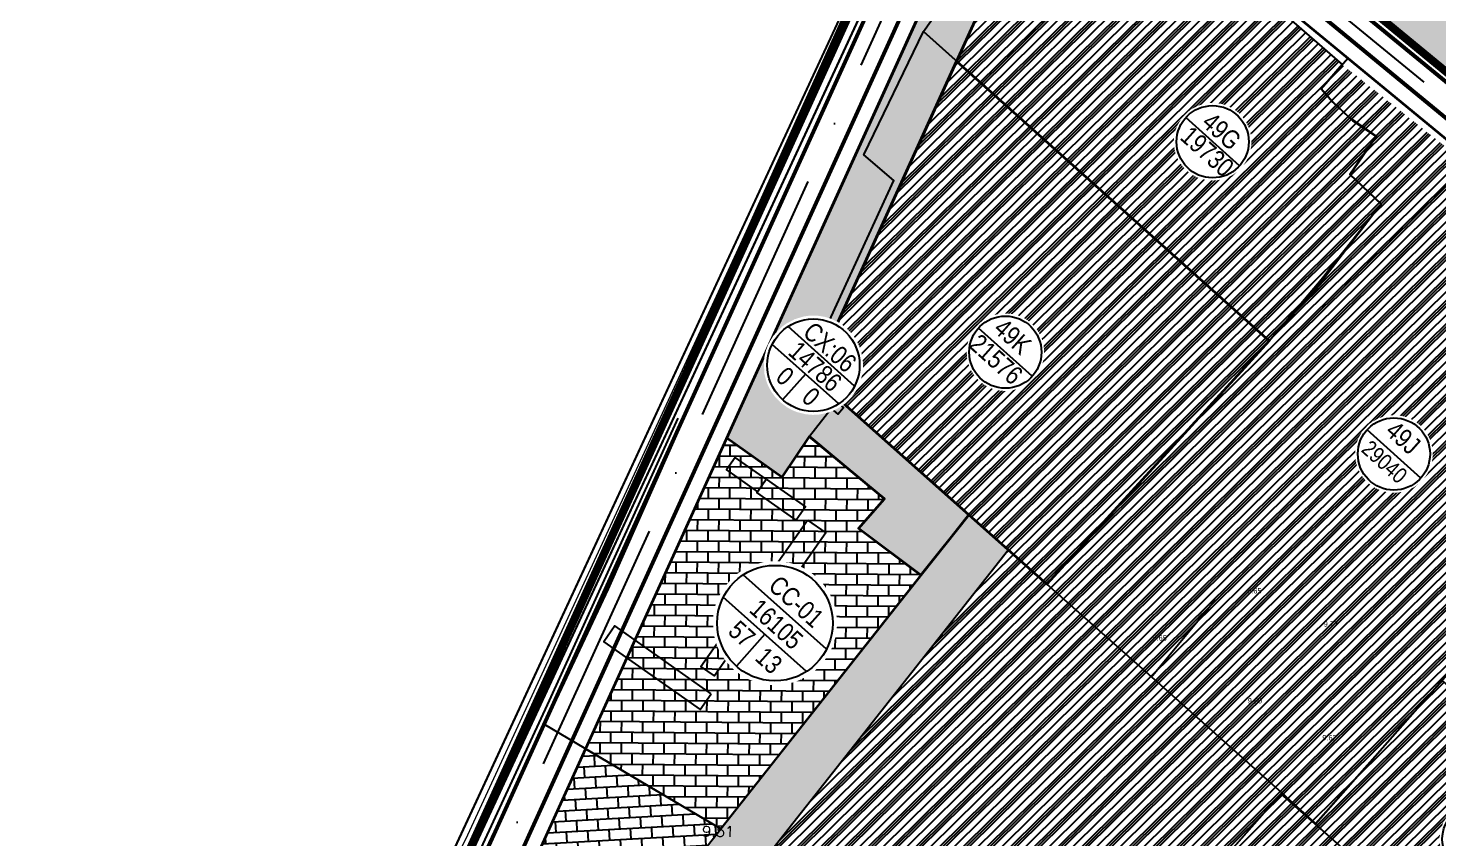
# Model space of a CAD drawing. Extents: x 577299 to 581055, y 2342699 to 2346415.
# Drawn here: x 577640 to 578170, y 2345818 to 2346122 of the extents above; entities that cross this region are included whole.
import ezdxf
from ezdxf.enums import TextEntityAlignment as Align

# ---------------------------------------------------------------- set-up
doc = ezdxf.new("R2010")
doc.units = 0
doc.header["$LTSCALE"] = 10
doc.header["$MEASUREMENT"] = 0
doc.set_wipeout_variables(frame=1)
for name, pattern in [('ACAD_ISO10W100', [18, 12, -3, 0, -3]), ('CENTER', [2, 1.25, -0.25, 0.25, -0.25]), ('DUONGDUT', [0.1875, 0.125, -0.0625])]:
    doc.linetypes.add(name, pattern=pattern)
for name, color, linetype in [('AO-HO', 4, 'B_DAP1'), ('BoCo', 103, 'Continuous'), ('cayxanh', 74, 'Continuous'), ('DCT', 7, 'Continuous'), ('DIA_HINH', 8, 'Continuous'), ('dientich', 11, 'Continuous'), ('DUONG', 7, 'Continuous'), ('HTCN', 192, 'Continuous'), ('HTTruongHoc', 40, 'Continuous'), ('KYHIEU', 2, 'Continuous'), ('Lopcaodo', 7, 'Continuous'), ('Lopduong', 7, 'Continuous'), ('Tim dg', 6, 'CENTER')]:
    doc.layers.add(name, color=color, linetype=linetype)
for name, color, linetype, lineweight in [('dqh', 7, 'Continuous', 60), ('HTCayXanh', 82, 'Continuous', 20), ('r-g-t-ke', 7, 'Continuous', 20), ('whe', 142, 'Continuous', 35), ('wlong-duong', 40, 'Continuous', 53)]:
    doc.layers.add(name, color=color, linetype=linetype, lineweight=lineweight)
doc.styles.add('CHUHOA', font='VHARIALN.TTF')
doc.styles.add('CHUNHO', font='romans.shx')
doc.linetypes.add('B_DAP1', pattern='A,0.5,[130,ltypeshp.shx,S=0.25,R=0,X=0,Y=0.25],0.05,[130,ltypeshp.shx,S=0.25,R=0,X=0,Y=0.25],1', length=1.55)
pattern_1 = [(44.58224144658647, (-17089.49387132749, 4285.578996322351), (-4.387077063733642, 4.451522754840438), []), (44.58224144658647, (-17090.04225596041, 4286.135436666897), (-4.387077063733642, 4.451522754840438), []), (44.58224144658647, (-17090.59064059355, 4286.691877011443), (-4.387077063733642, 4.451522754840438), []), (44.58224144658647, (-17092.2357944923, 4288.361198044266), (-4.387077063733642, 4.451522754840438), [])]

# ---------------------------------------------------------------- blocks, each defined once
blk = doc.blocks.new('dct')
at = {"layer": 'Lopcaodo', "style": 'CHUNHO'}
blk.add_attdef('CAO_DO', (0, 0), '', height=4, dxfattribs=at)
blk = doc.blocks.new('KH1')
blk.add_wipeout([(-9.815119456102614, 12.404740682925475), (-7.928703719729572, 13.630616989834209), (-6.2936617965533905, 14.440019016168051), (-4.990080078460707, 14.941880748275345), (-3.044045688846083, 15.479942078704141), (-1.6776825051704556, 15.717712344924973), (0.6337484963214628, 15.871199986289284), (0.6338390846552322, 15.871199985577611), (2.707968272994698, 15.747705651788497), (4.264333061747788, 15.49003355722894), (5.932968518104801, 15.048646055482408), (8.148035402664583, 14.173775639725346), (9.750643573235187, 13.305567916785371), (11.432544526336198, 12.13691817495312), (13.033011343902768, 10.712735401930697), (14.252265038467932, 9.350260761654248), (15.372318226482388, 7.790299001081667), (16.15638603063238, 6.429811262014283), (17.216303460202514, 3.9225681688419805), (17.75712989380162, 1.9085119984362997), (18.055526878773183, -0.17075637020022327), (18.1148684198123, -1.6099199372964215), (17.902499176973883, -4.3264993486354335), (17.43264955666622, -6.445876608543406), (16.65104186108533, -8.612481399515094), (15.720640707677818, -10.440278774586742), (13.845997719605073, -13.056579896551165), (12.145833946884872, -14.76520185595387), (10.189406421313485, -16.248190169707442), (7.410489096666792, -17.724054745070433), (5.4833893786393695, -18.40487564161338), (3.5570247796099324, -18.844884676209176), (0.6337484964899325, -19.091039860894025), (-2.1303580842449055, -18.871126980138676), (-3.947856328314831, -18.479965906793954), (-5.712765514219493, -17.89829965082342), (-7.110599306181582, -17.282017145322786), (-8.465822403928197, -16.53598315617877), (-10.165047533860744, -15.356758049176381), (-10.165047533860744, -15.356758049176381), (-12.946862911990596, -12.617033435934104), (-14.185428233028558, -10.882543884214865), (-15.363752714218656, -8.657579748098023), (-16.13676136185695, -6.5434331753345525), (-16.760585714776546, -3.3496587447714887), (-16.76058571463039, -1.609919936667339), (-16.639835790760607, 1.0757531002613305), (-16.228061740090737, 3.0019028418333207), (-15.032075385260196, 6.147110157236604), (-13.344101922620645, 8.888139475993455), (-12.056425908261755, 10.412934439835649)])
blk.add_line((16.90621199877933, -1.609919938258827), (-15.63871500501409, -1.609911752399057))
blk.add_circle((0.6337484971154481, -1.609919938258827), 16.2724635018339)
blk = doc.blocks.new('vfgf')
blk.add_wipeout([(582058.1788077278, 2343877.0589778256), (582061.8886299017, 2343876.5144697707), (582064.8252940959, 2343875.725914554), (582067.0086159023, 2343874.917781221), (582070.0353965418, 2343873.4472791655), (582072.0063550356, 2343872.239665367), (582075.0665776745, 2343869.8856586204), (582075.0666909824, 2343869.8855588385), (582077.5250047428, 2343867.4464832027), (582079.1879001233, 2343865.409882899), (582080.7888662094, 2343863.019825981), (582082.5958418873, 2343859.4856823822), (582083.6440873254, 2343856.634482372), (582084.4605826234, 2343853.3201474342), (582084.8937553229, 2343849.7758873194), (582084.9180732602, 2343846.7287101983), (582084.600782554, 2343843.543781533), (582084.0829544647, 2343840.978437353), (582082.6470357972, 2343836.674878614), (582081.1050678599, 2343833.5599699984), (582079.1880371108, 2343830.630524076), (582077.6770549808, 2343828.765041511), (582074.4191689637, 2343825.6010388047), (582071.49702916, 2343823.467631082), (582068.1329193705, 2343821.618545402), (582064.9558862739, 2343820.3571359133), (582059.7292671476, 2343819.1495202677), (582055.7206769198, 2343818.8850531257), (582051.6400801173, 2343819.185079543), (582046.5385520743, 2343820.3999708593), (582043.3782085691, 2343821.671051798), (582040.4840335381, 2343823.2425327334), (582036.5564378715, 2343826.154564204), (582033.3412968918, 2343829.474236008), (582031.4988085395, 2343831.9654383357), (582029.9319363468, 2343834.637000623), (582028.8623345064, 2343836.947535747), (582027.9889489292, 2343839.373430488), (582027.1624329226, 2343842.7200753917), (582027.1624329226, 2343842.7200753917), (582026.7006589305, 2343849.211056972), (582027.0619520908, 2343852.744825133), (582028.0388420427, 2343856.825729498), (582029.4006416909, 2343860.3215757315), (582032.1382288296, 2343865.0035072933), (582034.0545129413, 2343867.1795887575), (582037.1637579701, 2343870.405850152), (582039.8004204413, 2343872.361536065), (582044.7607481087, 2343874.9782378767), (582049.8912646294, 2343876.547477094), (582053.1814299362, 2343877.0363579346)]).dxf.layer = 'KYHIEU'
at = {"layer": 'KYHIEU'}
for p, q in [((582080.11775702, 2343835.989211664), (582040.8035025845, 2343870.609845393)), ((582070.8195247275, 2343825.430385244), (582031.5052647925, 2343860.051023817)), ((582051.1623947598, 2343842.740704531), (582037.8877412715, 2343827.666367392))]:
    blk.add_line(p, q, dxfattribs=at)
blk.add_circle((582055.8115077729, 2343848.02011141), 27.1207725030565, dxfattribs=at)

msp = doc.modelspace()

# ---------------------------------------------------------------- hatches: boundary and pattern name
at = {"layer": 'cayxanh'}
h = msp.add_hatch(dxfattribs=at)
h.set_pattern_fill('STARS', color=256, scale=9.999999999999998, angle=-0.4177585534135331, style=0)
h.set_pattern_definition([(359.5822414465865, (-17089.49387132749, 4285.578996322351), (0.0157859059371963, 2.165005960155136), [1.25, -1.25]), (59.58224144658642, (-17089.49387132749, 4285.578996322351), (-1.867057207870469, 1.096173975640932), [1.25, -1.25]), (119.5822414465864, (-17088.86099498766, 4286.656942308764), (-1.882843113807666, -1.068831984514204), [1.249999999999999, -1.249999999999999])])
h.paths.add_polyline_path([(577825.1952659129, 2345726.11715479), (577840.1495609144, 2345712.77436929), (578008.4343009635, 2345926.300719441), (577993.545858966, 2345939.453014708), (577900.4018842434, 2345821.634917529)])
at = {"layer": 'HTCayXanh'}
h = msp.add_hatch(dxfattribs=at)
h.set_pattern_fill('SWAMP', color=256, scale=6.999999999999998, angle=44.58224144658646, style=0)
h.set_pattern_definition([(3.214698799504068, (577864.8250266477, 2342974.837828134), (3.154539778239407, 6.248910202661706), [0.8749999999999999, -6.124999999999999]), (93.21469879950403, (577865.2618382026, 2342974.862362103), (-3.83444509694706, 5.856366683526822), [0.4374999999999999, -11.686855642]), (93.21469879950403, (577865.3710410912, 2342974.868495596), (-3.83444509694706, 5.856366683526822), [0.35, -11.774355642]), (93.21469879950403, (577865.1526353136, 2342974.856228611), (-3.83444509694706, 5.856366683526822), [0.35, -11.774355642]), (63.21469879950394, (577865.48024398, 2342974.874629088), (-3.834445092353097, 5.856366686534709), [0.2799999999999997, -6.719999999999994]), (123.2146987995039, (577865.043432425, 2342974.850095119), (-6.988984870592506, -0.3925435161269952), [0.28, -6.719999999999998])])
h.paths.add_polyline_path([(577916.6355390882, 2346043.117913781), (577911.7024066695, 2346032.292129176), (577887.8790706443, 2345978.640691612)])
at = {"layer": 'HTCN'}
h = msp.add_hatch(dxfattribs=at)
h.set_pattern_fill('PLASTI', color=256, scale=24.99999999999999, angle=44.58224144658646, style=0)
h.set_pattern_definition(pattern_1)
h.paths.add_polyline_path([(578029.3649530862, 2346198.659583666), (577988.9816783734, 2346109.803506022), (578106.3485738428, 2346004.802418965), (578125.9419725817, 2346027.800785487), (578148.4067552942, 2346056.171719138), (578136.6978957565, 2346067.20340283), (578146.5827265701, 2346081.694813093), (578137.789494364, 2346087.35298583), (578130.2585092057, 2346094.461088674), (578125.9078783621, 2346099.444336927), (578133.8200529872, 2346108.521338252)])
h = msp.add_hatch(dxfattribs=at)
h.set_pattern_fill('PLASTI', color=256, scale=24.99999999999999, angle=44.58224144658646, style=0)
h.set_pattern_definition(pattern_1)
edge = h.paths.add_edge_path()
edge.add_arc((577935.207526206, 2345995.652514789), 17.35729440200584, 333.2481447335931, 419.8658139997297)
edge.add_line((577943.9213539974, 2346010.664006193), (577988.981672694, 2346109.803511103))
edge.add_line((577988.981672694, 2346109.803511103), (578106.3488121624, 2346004.805169794))
edge.add_line((578106.3488121624, 2346004.805169794), (578022.8219045091, 2345913.50861647))
edge.add_line((578022.8219045091, 2345913.508616471), (577935.1799488355, 2345991.431594949))
edge.add_line((577935.1799488359, 2345991.431594949), (577938.503871292, 2345998.74472624))
edge.add_line((577938.5038712919, 2345998.74472624), (577950.7069716409, 2345987.839521753))
h = msp.add_hatch(dxfattribs=at)
h.set_pattern_fill('PLASTI', color=256, scale=24.99999999999999, angle=44.58224144658646, style=0)
h.set_pattern_definition(pattern_1)
h.paths.add_polyline_path([(578133.7893167315, 2346108.60171673), (578277.3390341199, 2345994.478033833), (578171.3653582262, 2345877.243907758), (578123.7547858928, 2345823.564303859), (578111.0897256478, 2345835.122954559), (578062.131985432, 2345878.599555917), (578022.823810756, 2345913.50692364), (578106.347779087, 2346004.804036991), (578126.5679770005, 2346026.976199246), (578125.9419725817, 2346027.800785486), (578148.4306679703, 2346056.204570969), (578136.7217907847, 2346067.236235941), (578146.4924906408, 2346081.560376588), (578137.789494365, 2346087.352985829), (578130.2823607177, 2346094.493911637), (578125.9073433685, 2346099.444942358)])
h = msp.add_hatch(dxfattribs=at)
h.set_pattern_fill('PLASTI', color=256, scale=24.99999999999999, angle=44.58224144658646, style=0)
h.set_pattern_definition(pattern_1)
h.paths.add_polyline_path([(578008.4343009633, 2345926.300719439), (577913.8849208446, 2345806.432409316), (577900.389869025, 2345789.365040825), (577875.9691826182, 2345758.533994935), (577840.0186230624, 2345712.608230151), (577931.2811572838, 2345631.463325029), (578111.0897256478, 2345835.122954559), (578022.8219047398, 2345913.508616266)])
h = msp.add_hatch(dxfattribs=at)
h.set_pattern_fill('PLASTI', color=256, scale=24.99999999999999, angle=44.58224144658646, style=0)
h.set_pattern_definition(pattern_1)
h.paths.add_polyline_path([(578382.5689621547, 2345663.548985162), (578393.8895327654, 2345676.066777381), (578263.779505319, 2345793.706228075), (578171.3653584488, 2345877.243908004), (578123.7302925219, 2345823.30133154), (578152.34319402, 2345798.040766108), (578193.0589942925, 2345761.171846921), (578193.816051159, 2345760.529797799), (578230.5790825495, 2345801.236213697)])
h = msp.add_hatch(dxfattribs=at)
h.set_pattern_fill('PLASTI', color=256, scale=24.99999999999999, angle=44.58224144658646, style=0)
h.set_pattern_definition(pattern_1)
h.paths.add_polyline_path([(577931.2811572838, 2345631.463325029), (577972.4951379374, 2345594.930950047), (578152.3352159655, 2345798.04780944), (578110.755630915, 2345834.755859788)])
at = {"layer": 'HTTruongHoc'}
h = msp.add_hatch(dxfattribs=at)
h.set_pattern_fill('AR-B816', color=1, scale=0.4999999999999999, angle=-0.4177585534135331, style=0)
h.set_pattern_definition([(359.5822414465865, (-17089.49387132749, 4285.578996322351), (0.0291647905279158, 3.999893675461069), []), (89.58224144658644, (-17089.49387132749, 4285.578996322351), (-3.970728884933153, 4.029058465988985), [3.999999999999999, -3.999999999999999])])
h.paths.add_polyline_path([(577902.6583259585, 2345968.213020093), (577923.3006885592, 2345953.64856775), (577933.6949879767, 2345968.97993272), (577961.8573656967, 2345945.475968134), (577952.209024203, 2345934.355020494), (577975.4973740312, 2345916.839553862), (577900.401884244, 2345821.634917529), (577849.6750554421, 2345851.638025182)])
h = msp.add_hatch(dxfattribs=at)
h.set_pattern_fill('AR-B816', color=1, scale=0.4999999999999999, angle=44.58224144658646, style=0)
h.set_pattern_definition([(3.214669974662887, (581381.0807274815, 2344376.620268733), (-0.2243085731758463, 3.993705755811238), []), (93.21466997466288, (581381.0807274815, 2344376.620268733), (-4.218014328987085, 3.769397182635391), [3.999999999999999, -3.999999999999999])])
h.paths.add_polyline_path([(577900.398514216, 2345821.630637354), (577849.6750561784, 2345851.638024746), (577806.9874702764, 2345757.715827258), (577810.9765947587, 2345738.802514454), (577825.1952659131, 2345726.117154791)])
edge = h.paths.add_edge_path(flags=24)
edge.add_line((577890.0524774829, 2345813.153719049), (577890.1010852603, 2345819.820208465))
edge.add_line((577890.1010852603, 2345819.820208465), (577906.2911310304, 2345819.702160842))
edge.add_line((577906.2911310305, 2345819.702160842), (577906.2425232532, 2345813.035671426))
edge.add_line((577906.2425232532, 2345813.035671426), (577890.052477483, 2345813.153719049))
edge.add_line((577892.654530033, 2345817.344382196), (577892.7031378103, 2345824.010871613))
edge.add_line((577892.7031378105, 2345824.010871613), (577906.4170589333, 2345823.910878333))
edge.add_line((577906.4170589333, 2345823.910878333), (577906.368451156, 2345817.244388916))
edge.add_line((577906.368451156, 2345817.244388916), (577892.6545300331, 2345817.344382196))
edge = h.paths.add_edge_path(flags=24)
edge.add_line((577876.5647419592, 2345796.09560258), (577876.6133497366, 2345802.762091997))
edge.add_line((577876.6133497366, 2345802.762091996), (577892.8033955067, 2345802.644044373))
edge.add_line((577892.8033955068, 2345802.644044374), (577892.7547877295, 2345795.977554957))
edge.add_line((577892.7547877295, 2345795.977554957), (577876.5647419593, 2345796.09560258))
edge.add_line((577879.1667945096, 2345800.286265728), (577879.215402287, 2345806.952755145))
edge.add_line((577879.2154022871, 2345806.952755145), (577894.0721501703, 2345806.844429091))
edge.add_line((577894.0721501702, 2345806.84442909), (577894.0235423929, 2345800.177939674))
edge.add_line((577894.0235423929, 2345800.177939674), (577879.1667945096, 2345800.286265727))
edge = h.paths.add_edge_path(flags=24)
edge.add_line((577854.6044965344, 2345767.475969617), (577854.6531043118, 2345774.142459033))
edge.add_line((577854.6531043118, 2345774.142459032), (577870.8431500818, 2345774.024411409))
edge.add_line((577870.8431500819, 2345774.02441141), (577870.7945423046, 2345767.357921994))
edge.add_line((577870.7945423046, 2345767.357921994), (577854.6044965346, 2345767.475969617))
edge.add_line((577857.2065490852, 2345771.666632766), (577857.2551568625, 2345778.333122182))
edge.add_line((577857.2551568627, 2345778.333122182), (577872.111904746, 2345778.224796129))
edge.add_line((577872.1119047459, 2345778.224796128), (577872.0632969686, 2345771.558306712))
edge.add_line((577872.0632969686, 2345771.558306712), (577857.2065490852, 2345771.666632765))
edge = h.paths.add_edge_path(flags=24)
edge.add_line((577852.0238342343, 2345765.233716854), (577852.0724420117, 2345771.900206269))
edge.add_line((577852.0724420117, 2345771.900206269), (577868.4529589085, 2345771.78076985))
edge.add_line((577868.4529589085, 2345771.780769851), (577868.4043511312, 2345765.114280435))
edge.add_line((577868.4043511312, 2345765.114280435), (577852.0238342343, 2345765.233716854))
edge.add_line((577854.7211223473, 2345769.423685603), (577854.7697301246, 2345776.090175019))
edge.add_line((577854.7697301247, 2345776.090175019), (577869.6264780081, 2345775.981848965))
edge.add_line((577869.626478008, 2345775.981848965), (577869.5778702307, 2345769.315359549))
edge.add_line((577869.5778702307, 2345769.315359549), (577854.7211223473, 2345769.423685603))

# ---------------------------------------------------------------- linework, layer by layer
at = {"extrusion": (-1.381174473628854e-05, 2.811900348554129e-05, 0.9999999995092786)}
msp.add_line((577900.4018841791, 2345821.634917447, -0.0817472246111418), (577975.4973740315, 2345916.839553862, -0.0833870843784608), dxfattribs=at)
at = {"layer": 'AO-HO', "extrusion": (-8.808610510276466e-05, -0.0001148996954278032, 0.999999989519449), "elevation": 1.012935231940958}
msp.add_lwpolyline([(578062.1224077371, 2345878.572020778), (578086.1764931639, 2345907.67561034)], dxfattribs=at)
at = {"layer": 'BoCo', "elevation": 2.109245e-10}
msp.add_lwpolyline([(577993.545858966, 2345939.453014708), (578008.4343009635, 2345926.300719441), (578008.4343009635, 2345926.300719441), (577840.018623062, 2345712.608230151), (577810.9765947589, 2345738.802514453), (577806.9874702764, 2345757.715827258), (577849.6750561784, 2345851.638024746), (577900.4018842434, 2345821.634917529), (577993.545858966, 2345939.453014708)], dxfattribs=at)
at = {"layer": 'dientich'}
for points in [[(578135.8467626101, 2346110.982737321), (578277.3390341199, 2345994.478033833), (578171.3653582262, 2345877.243907758), (578123.7547858928, 2345823.564303859), (578111.0897256478, 2345835.122954559), (578062.131985432, 2345878.599555917), (578022.823810756, 2345913.50692364), (578106.347779087, 2346004.804036991), (578126.5679770005, 2346026.976199246), (578125.9419725817, 2346027.800785486), (578148.4306679703, 2346056.204570969), (578136.7217907847, 2346067.236235941), (578146.4924906408, 2346081.560376588), (578137.789494365, 2346087.352985829), (578130.2823607177, 2346094.493911637), (578125.9073433685, 2346099.444942358)], [(577902.6583259585, 2345968.213020093), (577923.3006885592, 2345953.64856775), (577933.6949879767, 2345968.97993272), (577961.8573656967, 2345945.475968134), (577952.209024203, 2345934.355020494), (577975.4973740312, 2345916.839553862), (577900.401884244, 2345821.634917529), (577849.6750554421, 2345851.638025182)], [(577931.2811572838, 2345631.463325029), (577825.1952659129, 2345726.11715479), (577900.4018841791, 2345821.634917447), (577975.4955922919, 2345916.834253164), (577993.4872909305, 2345939.59019401), (578022.8219047398, 2345913.508616266), (578062.131985432, 2345878.599555917), (578111.0897256478, 2345835.122954559)], [(578382.9628808124, 2345663.225385594), (578394.2235678975, 2345675.766793773), (578263.779505319, 2345793.706228075), (578171.3653584488, 2345877.243908004), (578123.7302925219, 2345823.30133154), (578152.34319402, 2345798.040766108), (578193.0589942925, 2345761.171846921), (578193.816051159, 2345760.529797799), (578230.5790825495, 2345801.236213697)]]:
    msp.add_lwpolyline(points, close=True, dxfattribs=at)
at = {"layer": 'dientich', "extrusion": (-1.381174473628854e-05, 2.811900348554129e-05, 0.9999999995092786), "elevation": 0.3565419378056731}
msp.add_lwpolyline([(577931.2855682836, 2345631.453529684), (577972.4995489548, 2345594.921154687), (578152.3396269231, 2345798.03801416), (578110.7600418531, 2345834.746064523)], close=True, dxfattribs=at)
at = {"layer": 'DUONG', "extrusion": (0.002985593538664525, 0.01006426586085886, 0.9999448968737746)}
for p, q in [((578045.5623364134, 2346342.496491588), (577775.5293727999, 2345760.648064683)), ((578045.5645603887, 2346342.496262748), (577775.5322259846, 2345760.648656584)), ((578045.5645603887, 2346342.496262748), (577775.5322259846, 2345760.648656584)), ((578051.4583631414, 2346339.760295305), (577781.4253995288, 2345757.911868399)), ((578051.4605879744, 2346339.760067582), (577781.428253571, 2345757.912461418)), ((578051.4605879744, 2346339.760067582), (577781.428253571, 2345757.912461418))]:
    msp.add_line(p, q, dxfattribs=at)
at = {"layer": 'Lopduong', "linetype": 'Continuous'}
msp.add_line((577900.3995634234, 2345821.630016655), (577834.2287520478, 2345860.775872396), dxfattribs=at)
at = {"layer": 'Lopduong'}
for points in [[(577931.1491989812, 2346091.631754795), (577994.5980042105, 2346231.69875554)], [(578001.240668633, 2346228.735473183), (577937.4792200073, 2346088.868527912), (577911.136961198, 2346031.051057673), (577858.1957128712, 2345911.750891643), (577790.9216687782, 2345768.666596651), (577786.3297140924, 2345759.911844789), (577786.3126410814, 2345758.118921614), (577785.2292072626, 2345754.771732172)]]:
    msp.add_lwpolyline(points, dxfattribs=at)
at = {"layer": 'Lopduong', "extrusion": (-8.808610510276466e-05, -0.0001148996954278032, 0.999999989519449)}
for points, elevation in [([(577884.3579842217, 2345975.843848476), (577835.9595386706, 2345869.839858779), (577800.9093433217, 2345794.06563498), (577791.3036507841, 2345775.539233469)], 1.01293523194073), ([(577884.3579842102, 2345975.843848482), (577835.9595386655, 2345869.839858781), (577800.9093433217, 2345794.065634981), (577791.3036507852, 2345775.53923347)], 1.012935231940673)]:
    msp.add_lwpolyline(points, dxfattribs=dict(at, elevation=elevation))
at = {"layer": 'Lopduong', "linetype": 'Continuous'}
for points in [[(577917.5306879268, 2345952.830728471), (577905.845909728, 2345961.057608091), (577902.5474569364, 2345956.37275903), (577914.2322351357, 2345948.14587941)], [(577917.5306879268, 2345952.830728471), (577932.2202651363, 2345942.488265712), (577928.7184624521, 2345937.51459531), (577914.0288852428, 2345947.857058069)], [(577933.0043391399, 2345937.537168434), (577939.8966368297, 2345932.684521474), (577917.5641648206, 2345900.965328521), (577910.6718671306, 2345905.817975481)], [(577896.828116599, 2345872.334950276), (577860.6862160387, 2345897.78130964), (577856.5124753723, 2345891.853274199), (577892.654375932, 2345866.406914836)], [(577902.6622494541, 2345896.413383938), (577907.7563448141, 2345892.826793881), (577898.0184954174, 2345878.995959398), (577892.9244000574, 2345882.582549454)]]:
    msp.add_lwpolyline(points, close=True, dxfattribs=at)
at = {"layer": 'r-g-t-ke', "linetype": 'Continuous', "extrusion": (-8.808610510276466e-05, -0.0001148996954278032, 0.999999989519449), "elevation": 1.012935231941071}
msp.add_lwpolyline([(578016.4962009647, 2346285.218960851), (577959.7341270931, 2346156.322761429), (577910.0462780048, 2346045.894856373), (577865.706609375, 2345949.888906868), (577805.343369293, 2345819.188106474), (577783.1103715493, 2345773.813740904), (577778.3654070765, 2345762.729584385)], dxfattribs=at)

# ---------------------------------------------------------------- block references
at = {"layer": 'DIA_HINH', "extrusion": (-8.808610510276466e-05, -0.0001148996954278032, 0.999999989519449)}
ref = msp.add_blockref('dct', (577898.1878967418, 2345818.807632583, -310.9514966624594), dxfattribs=dict(at, rotation=359.582242646038))
ref.add_attrib('CAO_DO', '9.51', (577893.4247297604, 2345818.651881344, -310.9514966624591), dxfattribs={"layer": 'Lopcaodo', "extrusion": (-8.808610510276466e-05, -0.0001148996954278032, 0.999999989519449), "height": 3.999999999999999, "rotation": 359.5822426428329, "style": 'CHUNHO'})

# ---------------------------------------------------------------- texts
at = {"layer": 'DCT', "extrusion": (-8.808610510276466e-05, -0.0001148996954278032, 0.999999989519449)}
for s, p in [('9.65', (578098.1256622209, 2345909.96663948, -320.8114394473557)), ('9.77', (578126.838271707, 2345897.503807798, -320.8114394473556)), ('9.65', (578062.5224788077, 2345892.248307564, -320.8114394473555)), ('9.80', (578098.3176888295, 2345868.681144463, -320.8114394473556)), ('9.62', (578126.310065771, 2345854.809588392, -320.8114394473556))]:
    msp.add_text(s, height=2, rotation=359.6049688616407, dxfattribs=at).set_placement(p)

# ---------------------------------------------------------------- next in the draw order: block references
at = {"layer": 'KYHIEU', "xscale": 0.833333333333181, "yscale": 0.833333333333181, "zscale": 0.833333333333181, "rotation": 318.2146987994943}
for p in [(578085.6279496178, 2346080.90633251), (578007.8020689369, 2346001.901416139, 321.4822985502764)]:
    msp.add_blockref('KH1', p, dxfattribs=at)

# ---------------------------------------------------------------- next in the draw order: hatches: boundary and pattern name
at = {"layer": 'cayxanh'}
h = msp.add_hatch(dxfattribs=at)
h.set_pattern_fill('STARS', color=256, scale=9.999999999999998, angle=-0.4177585534135331, style=0)
h.set_pattern_definition([(318.2146699745364, (579255.8355675586, 2345385.64402831), (1.442671834009721, 1.614372318174636), [1.25, -1.25]), (18.21466997453639, (579255.8355675586, 2345385.64402831), (-0.6767515217007483, 2.056576616664023), [1.25, -1.25]), (78.2146699745364, (579257.0229326254, 2345386.034750987), (-2.11942335571047, 0.4422042984893877), [1.25, -1.25])])
edge = h.paths.add_edge_path()
edge.add_arc((578113.4594026932, 2346204.556612661), 7.799688030315282, 244.05375282160048, 271.84683683611183, ccw=False)
edge.add_arc((578116.6784799474, 2346211.172444836), 15.15711242534553, 180.5369600444692, 244.05375281786388, ccw=False)
edge.add_arc((578089.0635665576, 2346210.913638003), 12.45901370603451, 0.5369600446737026, 120.2086784279197)
edge.add_arc((578089.2427225332, 2346210.605924434), 12.81508182325971, 120.2086784282464, 172.7450347045518)
edge.add_arc((578095.8886512774, 2346209.759870242), 19.51464722477747, 172.7450347024747, 265.8190035085605)
edge.add_arc((578093.2561243863, 2346173.748153723), 16.59316251841031, 40.73764090049178, 85.81900350681929, ccw=False)
edge.add_arc((578111.1440508538, 2346189.154655186), 7.01484884669059, 220.7376408995817, 327.2027208900288)
edge.add_line((578111.4215437532, 2346205.081828923), (578113.4896081644, 2346196.778819966))
edge.add_line((578112.9778364922, 2346205.469461123), (578111.4215437531, 2346205.081828923))
edge.add_arc((578091.7820324642, 2346206.204662577), 21.20855085957809, 358.0134247795088, 502.8495891248411)
edge.add_line((578074.8776936072, 2346219.012709351), (578063.3456503369, 2346205.007269077))
edge.add_arc((578068.7495120068, 2346200.557743366), 6.999999999999998, 140.5320470859421, 230.5320470862167)
edge.add_line((578273.8521799848, 2346022.609147812), (578064.2999862949, 2346195.153881696))
edge.add_line((578118.8480542677, 2346180.592091189), (578117.5988038044, 2346180.280935264))
edge.add_line((578117.5988038047, 2346180.280935264), (578116.4253099638, 2346184.992360026))
edge.add_arc((578175.721188091, 2346204.853222083), 61.83167329986616, 203.1022873292086, 208.6169103156715)
edge.add_arc((578159.2581643583, 2346195.870985865), 43.07769457832286, 208.6169103154257, 252.1198774820241)
edge.add_arc((578142.9619074198, 2346145.356892074), 9.999999999999998, 13.95281147137003, 72.11987748237695)
edge.add_arc((578183.8250565096, 2346155.509479938), 32.10548650563096, 193.9528114711926, 327.1866918038057)
edge.add_arc((578220.8931049879, 2346131.608565271), 12, 24.29789114360461, 147.1866918028882)
edge.add_line((578229.4111557519, 2346133.006412434), (578230.3089727489, 2346132.995658454))
edge.add_arc((578220.8929288159, 2346131.608335471), 8.632196089849787, 9.32072358741045, 349.3067735775382)
edge.add_arc((578230.3329268701, 2346134.995515), 2, 269.3137485725422, 383.9089402904576)
edge.add_arc((578122.950833953, 2346087.390273982), 119.4613685933994, 23.90894028822649, 24.29789114286683)
edge.add_line((578229.3752245712, 2346130.006627616), (578233.2072673864, 2346129.960727715))
edge.add_arc((578233.1833132654, 2346127.960871171), 2, 20.20592453185558, 89.31374857914973)
edge.add_arc((578122.950833953, 2346087.390273982), 119.4613685933994, 10.67716005192726, 20.20592453353419)
edge.add_arc((578362.9722412291, 2346132.643700825), 124.7888076437661, 190.6771600519673, 231.0450510735249)
edge.add_line((578284.9461909244, 2346031.363002269), (578278.0750602908, 2346023.018148937))
edge.add_arc((578282.630250209, 2346033.269941859), 2.999999999999999, 320.5320470911137, 411.0450510750946)
edge.add_ellipse((578275.7591195754, 2346024.925088527), major_axis=(0.02187359289593699, 2.999920256595803), ratio=1, start_angle=140.9498056396243, end_angle=230.9498056405588)
h = msp.add_hatch(dxfattribs=at)
h.set_pattern_fill('STARS', color=256, scale=9.999999999999998, angle=-0.4177585534135331, style=0)
h.set_pattern_definition([(48.21464620028392, (579556.370419061, 2345085.167860158), (-1.614371719553713, 1.442672503875605), [1.249999999999999, -1.249999999999999]), (108.2146462002839, (579556.370419061, 2345085.167860158), (-2.056576897474435, -0.6767506683468802), [1.25, -1.25]), (168.2146462002839, (579555.9796968764, 2345086.355225386), (-0.4422051779207214, -2.119423172222485), [1.25, -1.25])])
h.paths.add_polyline_path([(577993.5458589662, 2345939.453014708), (577975.4973740315, 2345916.839553862), (577952.2090230398, 2345934.355022863), (577961.8581604532, 2345945.474350109), (577933.6675818441, 2345968.944197607), (577923.3006881773, 2345953.648567187), (577902.6583259583, 2345968.213020093), (578008.4135201827, 2346200.898003969), (578022.6425017347, 2346204.194832709), (578029.3649530881, 2346198.659583665), (577935.1799488356, 2345991.431594949)])

# ---------------------------------------------------------------- next in the draw order: linework, layer by layer
at = {"layer": 'BoCo'}
msp.add_line((578273.8521799848, 2346022.609147812), (578064.2999862952, 2346195.153881696), dxfattribs=at)
at = {"layer": 'dientich'}
msp.add_lwpolyline([(578029.3649530862, 2346198.659583666), (577988.9816783734, 2346109.803506022), (578106.3485738428, 2346004.802418965), (578125.9419725817, 2346027.800785487), (578148.4067552942, 2346056.171719138), (578136.6978957565, 2346067.20340283), (578146.5827265701, 2346081.694813093), (578137.789494364, 2346087.35298583), (578130.2585092057, 2346094.461088674), (578125.9078783621, 2346099.444336927), (578135.8467626101, 2346110.982737321)], close=True, dxfattribs=at)
at = {"layer": 'dientich', "extrusion": (-1.381174473628854e-05, 2.811900348554129e-05, 0.9999999995092786), "elevation": 0.3565419378056305}
msp.add_lwpolyline([(577976.539780377, 2346120.934678265), (577991.2630098156, 2346141.754858016), (577999.3964068918, 2346132.318291639), (578012.268798885, 2346160.709170549), (578022.0357950378, 2346180.418465695), (578027.3758610219, 2346173.963349874), (578042.4832178832, 2346187.943546355), (578056.1947883384, 2346176.042233798), (578051.4058238864, 2346171.639105483), (578061.870989715, 2346159.297731614), (578068.8635190986, 2346165.126552696), (578133.7646366192, 2346108.569805519), (578125.9100596777, 2346099.448775752), (578130.257658114, 2346094.462006151), (578136.1103826683, 2346088.894767359), (578146.5818754851, 2346081.695730565), (578136.6970446765, 2346067.204320296), (578148.4059042198, 2346056.172636599), (578126.2301651614, 2346027.356593788), (578106.3477227844, 2346004.803336407)], close=True, dxfattribs=at)
at = {"layer": 'dientich', "extrusion": (-1.381174473628854e-05, 2.811900348554129e-05, 0.9999999995092786), "elevation": 0.3565419378056376}
msp.add_lwpolyline([(577931.8170590164, 2345992.082162382), (577965.4533582792, 2346064.992107932), (577954.1437830322, 2346074.669778007), (577976.539780377, 2346120.934678265), (578106.3477227842, 2346004.803336405), (578022.796913855, 2345913.476884474), (577993.5450079228, 2345939.453932123), (577975.4699130114, 2345916.803119383), (577952.208967913, 2345934.354319881), (577961.8573094037, 2345945.475267526), (577933.6974921129, 2345968.984078706), (577941.8257977662, 2345979.340760022), (577944.4323877587, 2345977.295012015), (577946.520679386, 2345979.779092432), (577931.8167417761, 2345992.081474733), (577931.8170590164, 2345992.082162381)], dxfattribs=at)
at = {"layer": 'r-g-t-ke', "linetype": 'DUONGDUT', "ltscale": 30, "const_width": 2.999999999999999}
msp.add_lwpolyline([(580001.0169058503, 2344300.694700704), (579669.83228973, 2344596.089118017), (579647.1131021655, 2344618.972984772), (579119.2098575935, 2345236.078595793), (579042.8935539951, 2345321.469701244), (578991.4687734293, 2345379.009422812), (578900.9748679677, 2345480.263994372), (578900.9748679677, 2345480.263994372), (578900.9748679677, 2345480.263994372), (578900.9748679677, 2345480.263994372), (578900.9748679677, 2345480.263994372), (578900.9748679674, 2345480.263994371), (578862.137930877, 2345517.788374347), (578441.7438208954, 2345871.968095297), (578277.4953215199, 2346019.609394502), (578162.3669369859, 2346114.40580833), (578072.582453453, 2346188.334119678), (578049.9283395938, 2346206.987458391), (578030.9966310996, 2346222.575778163), (578002.7274680533, 2346246.390910191), (577662.1292950544, 2345496.999062592), (577641.8619476918, 2345453.155594463)], dxfattribs=at)
at = {"layer": 'Tim dg', "linetype": 'ACAD_ISO10W100', "ltscale": 0.8}
for p, q in [((577655.0497408335, 2345452.420722636), (578064.092004735, 2346352.404815889)), ((578275.8056522999, 2346010.313861705), (578008.6067003631, 2346230.324787122))]:
    msp.add_line(p, q, dxfattribs=at)
at = {"layer": 'whe'}
for p, q in [((577788.2305916394, 2345774.450003685), (578053.167417632, 2346357.370034579)), ((578281.1965280576, 2346016.561830619), (578030.9966310996, 2346222.575778163)), ((578268.454458091, 2346001.793904101), (578022.6425017347, 2346204.194832709)), ((577806.9874702764, 2345757.715827258), (578008.4135201827, 2346200.898003969)), ((577935.1799488359, 2345991.431594949), (578029.3649530862, 2346198.659583666)), ((577993.4872909305, 2345939.590194009), (577935.1799488356, 2345991.431594949))]:
    msp.add_line(p, q, dxfattribs=at)
for points, elevation in [([(577993.5458589662, 2345939.453014708), (577975.4973740315, 2345916.839553862), (577952.2090230398, 2345934.355022863), (577961.8581604532, 2345945.474350109), (577933.6675818441, 2345968.944197607), (577923.3006881773, 2345953.648567187), (577902.6583259583, 2345968.213020093), (578008.4135201827, 2346200.898003969), (578022.6425017347, 2346204.194832709), (578029.3649530881, 2346198.659583665), (577935.1799488356, 2345991.431594949)], 2.109251e-10), ([(577988.981672694, 2346109.803511103), (578106.3488121624, 2346004.805169794), (578022.8219045091, 2345913.508616471), (577935.1799488359, 2345991.431594949)], -57.63069155761564)]:
    msp.add_lwpolyline(points, close=True, dxfattribs=dict(at, elevation=elevation))
at = {"layer": 'wlong-duong'}
for p, q in [((577793.7875635985, 2345772.175707926), (578058.6297111828, 2346354.887425234)), ((578279.2362095981, 2346014.289841924), (578026.3092125796, 2346222.549276601)), ((578272.375095004, 2346006.337881487), (578029.2711022585, 2346206.509079873)), ((577801.432269895, 2345759.994020882), (578001.4425840608, 2346200.061263615))]:
    msp.add_line(p, q, dxfattribs=at)

# ---------------------------------------------------------------- next in the draw order: texts
at = {"layer": 'dientich', "extrusion": (-1.381174473628854e-05, 2.811900348554129e-05, 0.9999999995092786), "style": 'CHUHOA'}
for s, p in [('49g', (578080.5819112847, 2346085.975515578, 57.98529830754405)), ('19730', (578072.503269936, 2346080.709911413, 57.98526182413443)), ('49k', (578002.4009542947, 2346008.590219507, 57.98420212555522)), ('21576', (577993.20989142, 2346002.695934248, 57.98416332874199))]:
    msp.add_text(s, height=6.999999999999998, rotation=318.2146056238481, dxfattribs=at).set_placement(p)

# ---------------------------------------------------------------- next in the draw order: block references
at = {"layer": 'KYHIEU', "xscale": 0.833333333333181, "yscale": 0.833333333333181, "zscale": 0.833333333333181, "rotation": 318.2146987994943}
for p in [(578153.7092567557, 2345963.690258073), (578185.4451904162, 2345819.056745683)]:
    msp.add_blockref('KH1', p, dxfattribs=at)
at = {"layer": 'whe', "rotation": 359.5822414465865}
for p, xscale, yscale, zscale in [((194492.136206103, 848688.8787443026), 0.6399999999998727, 0.6399999999998727, 0.6399999999998727), ((98616.9215785535, 474265.3561340835), 0.800000000000182, 0.800000000000182, 0.800000000000182)]:
    msp.add_blockref('vfgf', p, dxfattribs=dict(at, xscale=xscale, yscale=yscale, zscale=zscale))

# ---------------------------------------------------------------- next in the draw order: linework, layer by layer
at = {"layer": 'whe'}
msp.add_lwpolyline([(578887.0311629353, 2345534.185938136), (578886.9317020308, 2345528.637722753), (578875.6488501881, 2345518.156058848), (578862.1379308775, 2345517.788374347), (578503.9259816557, 2345815.964965404), (578281.1965280576, 2346016.561830619), (578030.9966310996, 2346222.575778163), (578026.6980869276, 2346241.128123628), (578040.6221934245, 2346271.764259464), (578045.9100604379, 2346273.731629933), (578223.8406918847, 2346191.722114222), (578238.3370337132, 2346181.654024627), (578250.6617791657, 2346169.352565443), (578668.5132291426, 2345752.291006031), (578887.0311629353, 2345534.185938136), (578886.9317020308, 2345528.637722753)], close=True, dxfattribs=at)

# ---------------------------------------------------------------- next in the draw order: texts
at = {"layer": 'dientich', "style": 'CHUHOA'}
for s, p in [('14786', (577935.9195836096, 2345995.170700887, 25331.64384771687)), ('16105', (577921.35071303, 2345898.446374851, 25331.64384771681))]:
    msp.add_text(s, height=6.999999999999998, rotation=318.2146056214492, dxfattribs=at).set_placement(p, align=Align.MIDDLE_CENTER)
for s, p in [('0', (577920.5956956036, 2345990.436228609, 25331.64384771687)), ('0', (577930.3466340844, 2345982.731993954, 25331.64384771687)), ('57', (577902.7220450097, 2345895.146573905, 25331.64384771681)), ('13', (577912.8788439839, 2345885.184910602, 25331.64384771681))]:
    msp.add_text(s, height=6.999999999999998, rotation=318.2146056214492, dxfattribs=at).set_placement(p)
at = {"layer": 'dientich', "extrusion": (-1.381174473628854e-05, 2.811900348554129e-05, 0.9999999995092786), "style": 'CHUHOA'}
msp.add_text('29040', height=5.999999999999998, rotation=318.2146056238481, dxfattribs=at).set_placement((578140.5845770672, 2345963.49383705, 57.98102550329335))
at = {"layer": 'dqh', "color": 7, "lineweight": 25, "extrusion": (-8.815560906920883e-05, -0.0001148463778759, 0.9999999895194491), "char_height": 6.999999999999998, "width": 1263.0542892, "attachment_point": 5, "text_direction": (0.7456469728550448, -0.6663411977024981, -1.07939100560987e-05), "style": 'CHUHOA'}
for s, insert in [('cx:06', (577941.3996254075, 2346002.405828767, 25346.68946612336)), ('49J', (578156.6632800114, 2345968.408961071, 5.592158352477207)), ('cc-01', (577928.7576209772, 2345906.907408942, 25346.68946612329))]:
    msp.add_mtext(s, dxfattribs=dict(at, insert=insert))

doc.saveas('drawing.dxf')
